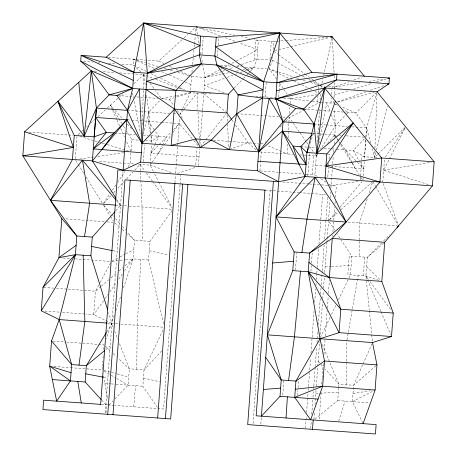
<?xml version="1.0" encoding="UTF-8"?>
<svg xmlns="http://www.w3.org/2000/svg" width="457" height="457" viewBox="0 0 457 457"><rect width="100%" height="100%" fill="white"/><g stroke="black" fill="none" stroke-linecap="round" stroke-linejoin="round"><path stroke-width="0.34" stroke-dasharray="2.29 1.71" d="M136.689 369.37L137.289 325.304L140.853 259.456M346.263 384.76L346.572 362.018M346.583 361.304L346.863 340.694M142.333 124.835L143.784 74.668L142.773 73.748M374.82 151.113L374.58 157.471L377.579 154.506M374.923 148.291L376.996 93.211M287.716 144.126L287.179 153.929L267.676 145.606M288.059 137.825L288.864 123.122M288.904 122.419L289.172 117.518L304.339 110.034M365.714 140.076L364.418 159.562M365.771 139.871L364.623 156.74L353.198 150.507L336.186 149.262M365.96 137.054L366.583 127.92L376.659 93.159M317.255 176.459L314.953 174.94L316.49 153.946M317.335 141.904L319.637 109.32M77.01 136.329L75.296 159.676L77.913 163.886M102.345 367.194L102.14 369.993L72.372 367.805M102.397 366.497L102.808 360.904M103.014 358.105L103.322 353.912M103.625 349.714L103.985 344.824L66.425 342.065M105.31 412.802L123.019 171.621M105.978 412.854L106.567 404.811M158.133 66.539L133.587 59.233L133.164 64.991L134.175 65.911M131.096 150.97L131.93 139.653L126.646 131.176M143.298 161.635L144.526 144.858M114.958 398.892L128.143 385.148L129.342 368.828L119.328 343.161M150.319 132.918L148.177 121.311L148.862 111.931L146.56 95.056M153.346 171.438L150.073 165.126L151.524 145.349M151.73 142.527L151.267 135.552M163.509 323.819L148.588 260.022L149.959 241.359L172.569 209.894M157.551 407.467L142.835 386.228L144.035 369.907L163.412 329.194M174.928 182.846L175.517 174.803M175.619 173.426L179.67 118.232M180.029 185.176L163.589 408.998L114.73 405.41M180.081 184.468L180.761 175.231M190.552 90L191.677 75.062M201.988 54.366L203.262 36.994M195.796 164.788L197.03 148.011M198.367 165.702L199.6 148.856M202.565 109.977L204.999 77.467L200.554 52.167M217.492 56.2L217.949 49.95M218.303 45.083L218.869 37.44M250.807 70.818L253.738 67.767L257.005 59.102L258.388 40.342L254.235 39.445M265.169 96.781L266.208 82.671M259.879 170.895L260.496 162.509M260.547 161.812L261.267 152.027M269.99 59.359L271.315 41.296M276.645 79.244L269.287 68.91L272.561 60.244L272.806 56.897M273.349 49.527L273.937 41.484L276.074 41.319M253.052 423.57L270.167 190.512M278.673 97.067L279.09 91.423M279.141 90.715L279.655 83.66M260.821 424.222L261.364 416.853M289.475 113.347L289.938 107.098M290.189 103.625L290.549 98.758L289.321 97.038M282.752 395.077L283.797 380.887M295.445 270.11L296.713 252.83M307.841 176.002L309.503 153.403M310.075 143.304L313.445 133.444L313.593 131.433M317.981 95.696L317.512 102.042L320.134 102.237L304.968 109.72M318.186 92.874L318.655 86.522M312.331 174.751L313.713 155.877M297.501 395.448L297.867 390.478M298.073 387.639L298.541 381.252L295.919 381.064M320.283 100.209L320.734 94.125M321.231 87.361L321.328 86.013L319.609 84.756M310.92 271.247L311.326 265.717M311.525 262.952L312.24 253.275M305.447 428.135L306.333 416.053M306.596 412.5L308.007 393.317M308.212 390.472L309.52 372.712M309.726 369.867L310.611 357.791M310.977 352.815L312.074 337.894M312.125 337.18L314.165 309.469M314.684 302.368L315.673 288.864M315.936 285.311L316.147 282.472M316.353 279.627L316.77 273.943M316.821 273.235L317.187 268.259M317.238 267.551L318.649 248.362M318.963 244.101L320.734 219.943M320.791 219.234L322.613 194.362M330.965 103.031L331.331 98.095M331.588 94.565L331.948 89.629M331.999 88.921L332.159 86.807M327.8 176.796L328.474 167.599M328.68 164.771L328.783 163.355M329.097 159.11L329.463 154.158L328.149 154.06M333.736 101.197L333.587 103.225L320.346 102.254M333.987 97.815L334.581 89.703M334.633 89.029L334.535 82.054M310.691 428.517L311.268 420.703M311.737 414.305L312.782 400.098M312.988 397.253L313.405 391.569M313.616 388.724L313.77 386.593M313.822 385.885L315.181 367.411M315.233 366.703L316.695 346.806M317.004 342.544L317.844 331.171M318.312 324.778L320.294 297.775M320.557 294.222L321.025 287.83M321.231 284.985L322.225 271.487M322.276 270.778L324.156 245.198M324.624 238.8L325.984 220.325M326.035 219.617L327.703 196.881M313.913 419.332L314.427 412.3M314.999 404.571L316.078 389.838M316.335 386.354L317.764 366.845M317.815 366.148L319.626 341.528M320.146 334.438L322.499 302.408M322.762 298.849L323.333 291.023M323.545 288.173L324.379 276.788M324.693 272.515L326.881 242.718M326.932 242.01L327.143 239.177M327.195 238.468L328.446 221.451M328.497 220.742L329.983 200.514M330.188 197.727L330.588 192.254M330.885 188.233L332.485 166.451L363.743 168.742L359.876 162.058M332.69 163.652L333.199 156.671M333.507 152.478L333.867 147.588M334.124 144.092L334.433 139.905M334.638 137.111L335.478 125.635L334.061 108.829M319.209 419L321.14 392.706M321.768 384.183L322.185 378.499M322.236 377.785L323.282 363.578M323.956 354.341L325.001 340.128M325.315 335.866L327.138 310.994M327.349 308.155L328.183 296.787M328.446 293.234L329.434 279.73M332.622 236.389L332.725 234.967M332.93 232.127L334.758 207.255M335.021 203.702L335.227 200.863M335.489 197.31L336.323 185.942L321.414 184.845M314.947 419.149L337.717 400.538L338.614 388.301M338.666 387.622L338.917 384.217L329.646 362.115M360.293 179.852L362.001 156.545L377.419 157.676M365.891 137.3L366.583 127.92L355.952 112.993L341.253 106.572M362.915 180.041L363.172 176.511M363.224 175.808L364.366 160.27M362.801 423.022L352.416 401.617L353.615 385.297L362.784 364.583M363.315 275.788L364.686 257.125M382.766 182.257L384.48 158.91M199.92 144.675L202.508 110.685M133.724 406.804L135.489 385.691M191.94 72.229L192.328 67.973M192.654 64.431L194.019 49.545M194.282 46.711L194.476 44.586M194.545 43.878L195.259 36.08M195.322 35.372L195.973 28.283M346.983 339.991L348.205 332.97M348.325 332.273L358.202 275.417M304.248 155.186L316.335 156.071L316.747 153.992M318.797 143.601L326.864 102.734L330.308 111.891M321.945 83.243L322.871 79.09M323.642 75.628L331.965 38.251M143.378 134.284L148.862 111.931L161.07 99.226M375.797 152.638L374.58 157.471L371.604 146.474M376.494 149.879L387.473 106.39M338.694 421.171L345.064 401.08M367.194 198.909L359.413 223.016L359.493 240.588M369.136 192.883L372.815 181.503L375.317 185.816M114.313 315.353L106.138 338.803M115.878 310.646L120.579 296.53M123.493 287.79L133.118 258.885L134.489 240.222L127.52 232.27M363.069 363.938L371.952 343.875M199.006 156.94L150.953 153.118L154.734 144.989M155.026 144.361L158.808 136.232L155.534 131.645M320.443 337.432L330.245 316.998M331.474 314.439L335.764 305.499M338.517 299.752L348.628 278.679M348.931 278.039L350.462 274.846L351.833 256.183L337.443 234.327M182.412 109.154L179.967 114.216L183.194 119.66M182.714 108.52L190.358 92.708L203.805 93.696L212.922 93.879M158.145 153.643L162.206 145.537M162.515 144.915L166.582 136.803L171.466 131.725M428.323 184.594L383.646 170.227L389.056 159.533M389.375 158.905L404.965 128.08M98.769 285.019L95.45 291.2L93.731 314.65L111.628 323.419L113.17 327.366M100.094 282.552L111.034 262.158M106.767 331.885L111.874 323.436L108.515 312.611M315.119 154.346L316.335 156.071L317.461 154.283M321.968 147.12L335.478 125.635L345.732 114.964M385.325 157.019L405.205 127.412M103.311 203.594L110.417 193.031M110.811 192.448L111.999 190.689M112.393 190.101L115.947 184.822M117.523 182.474L125.029 171.335M128.189 166.639L130.159 163.709L131.045 151.678L126.178 140.693M138.694 164.314L150.073 165.126L151.684 162.829M152.09 162.252L163.835 145.555M164.24 144.978L171.552 134.575M173.18 132.262L179.275 123.596L193.345 140.065M103.579 300.712L93.731 314.65L85.933 314.079M105.219 298.387L108.092 294.319M109.731 291.994L116.706 282.123M118.757 279.216L122.447 273.989M124.498 271.087L133.118 258.885L148.588 260.022M200.583 146.389L205.416 140.259M205.856 139.705L226.084 114.067M183.571 109.789L179.967 114.216L176.288 109.046M184.017 109.234L197.081 93.199L197.864 109.423M329.423 219.663L336.855 211.014M340.105 207.232L361.933 181.829M316.335 156.071L317.724 154.495M327.412 143.435L334.792 135.015L338.877 140.756M115.821 210.746L120.534 205.473L116.346 198.846M161.704 350.885L144.035 369.907L129.342 368.828L118.472 358.539M103.882 203.142L110.645 195.916M113.542 192.82L115.478 190.752M117.895 188.17L124.173 181.458M126.589 178.876L132.867 172.163M134.804 170.095L140.116 164.417L144.749 170.747M150.953 153.118L166.582 136.803L150.987 135.66M109.103 404.999L113.005 400.926M173.414 129.691L179.275 123.596L172.9 123.127M234.201 88.092L242.993 78.947M243.478 78.438L246.409 75.388M246.9 74.879L248.362 73.36M248.854 72.852L250.316 71.326M265.243 142.418L266.22 141.402M279.89 127.172L281.358 125.646M283.797 123.11L285.265 121.585M285.751 121.076L289.172 117.518L292.817 122.699M312.468 134.461L313.445 133.444M346.223 114.456L348.177 112.422L343.51 109.48M364.429 138.819L353.198 150.507L359.522 161.452M381.698 242.85L367.308 257.32L365.937 275.982L369.302 309.989M383.68 240.856L389.632 234.869M376.551 92.303L355.952 112.993L343.904 112.108M378.082 154.009L405.102 127.314M78.107 134.672L81.232 131.81M81.757 131.336L82.797 130.382M86.447 127.052L87.487 126.098M90.617 123.241L94.788 119.431M97.912 116.575L105.213 109.909M107.298 108.001L118.734 97.552M119.254 97.078L122.887 93.759M133.821 83.768L143.784 74.668L153.095 78.278M108.338 57.382L158.659 61.078L183.623 38.268M184.142 37.794L187.781 34.469M189.866 32.567L196.104 26.866M329.566 219.8L338.106 212.231M340.773 209.872L372.815 181.503M375.894 365.794L353.615 385.297L338.917 384.217L325.247 369.096M383.64 243.198L367.308 257.32L349.211 255.989L347.84 274.657L365.937 275.982L379.173 280.495M100.831 286.585L95.45 291.2L67.813 289.172M101.368 286.122L108.903 279.661M111.057 277.816L116.975 272.738M119.128 270.887L122.893 267.659M125.047 265.808L133.118 258.885L125.401 259.827M105.875 349.576L110.211 346M145.435 140.642L151.833 141.11L158.808 136.232M111.994 261.204L119.471 257.211M120.094 256.88L125.075 254.212M125.698 253.881L133.804 249.556M220.057 69.544L204.999 77.467L191.546 76.479M220.685 69.213L221.936 68.55M225.073 66.899L228.837 64.917M231.973 63.266L235.738 61.284M236.366 60.952L257.697 49.722L239.154 42.844M352.416 401.617L373.849 390.678M328.406 86.533L334.781 87.001L349.222 81.712M353.815 80.026L361.693 77.142M224.404 78.358L204.405 85.579L225.015 92.994M227.072 77.399L233.07 75.228M235.738 74.268L237.069 73.788M240.405 72.583L242.404 71.858M245.066 70.898L246.403 70.418M247.071 70.172L253.738 67.767L247.471 69.013M221.668 71.583L204.999 77.467L221.708 74.143M222.336 71.349L225.004 70.407M230.339 68.521L233.67 67.345M237.006 66.168L241.005 64.751M241.673 64.517L257.005 59.102M229.528 149.41L248.225 142.801L256.474 150.37M337.592 101.82L365.617 91.977M370.284 90.337L385.634 84.945M177.573 173.449L195.642 167.291M160.83 98.666L169.336 99.289L174.083 97.804M176.796 96.953L190.358 92.708L189.084 92.091M334.181 95.113L347.817 90.892M353.267 89.206L371.672 83.505M376.442 82.032L386.668 78.867M337.729 102.14L374.294 92.525M274.64 50.538L278.107 49.71M278.804 49.55L289.915 46.911M290.606 46.745L328.8 37.691M175.956 95.713L161.561 98.718L155.631 90.703M176.642 95.57L190.358 92.708L188.358 91.931M222.405 74.005L229.368 72.617M236.332 71.235L239.811 70.538M243.29 69.847L244.684 69.567M383.646 170.227L431.345 162.309M334.781 87.001L359.985 82.854M369.085 81.357L384.491 78.827M353.015 393.46L370.273 390.786M283.46 98.238L290.549 98.758L316.518 94.77M358.025 181.48L331.079 185.553L328.777 184.04M79.529 159.07L94.353 156.945M97.878 156.437L124.692 152.592M112.068 261.455L124.698 259.913M276.782 41.261L285.322 40.582M286.031 40.53L327.292 37.257M325.11 266.819L330.742 266.54M331.445 266.505L351.147 265.517M315.821 393.323L338.317 392.38M315.644 165.508L324.767 166.017M331.079 166.371L332.485 166.451M133.718 163.96L97.804 161.332M273.937 41.484L255.766 40.153L254.383 58.907L271.144 60.141M220.383 65.317L231.762 66.156M236.726 66.516L241.684 66.882M245.192 67.139L266.46 68.704M83.551 61.347L92.765 62.021M98.438 62.438L99.855 62.54M108.36 63.169L116.152 63.74M121.825 64.157L133.164 64.991L146.508 71.458M320.123 85.922L324.87 86.27M94.171 71.024L97.712 71.286M103.385 71.703L115.432 72.589M119.683 72.897L143.784 74.668L146.32 78.101M255.817 96.21L261.49 96.627M262.198 96.678L275.662 97.667M117.598 95.49L133.918 96.69M136.734 96.895L158.013 98.455M303.505 109.143L330.457 111.12M333.273 111.325L343.213 112.056M236.72 113.667L279.25 116.792M282.792 117.049L285.625 117.26M127.52 110.36L143.195 111.514M143.818 111.559L169.336 113.433M173.586 113.747L176.425 113.953M314.136 124.064L319.18 124.435M319.803 124.481L325.555 124.904M326.184 124.95L347.446 126.515M351.696 126.823L355.243 127.086M355.952 127.137L366.583 127.92L370.861 143.727M126.829 119.74L131.165 120.06M131.793 120.105L160.847 122.242M161.561 122.293L172.192 123.07M312.822 133.398L336.838 135.163M339.671 135.369L341.088 135.478M346.046 135.838L363.766 137.14M114.844 133.004L124.784 133.735M125.475 133.787L135.415 134.518M143.19 135.089L148.171 135.455M213.453 140.248L258.119 143.527M260.941 143.732L263.775 143.944M300.752 146.657L307.15 147.125M307.835 147.177L315.656 147.754M319.883 148.062L321.322 148.171M324.139 148.376L330.52 148.845M331.228 148.896L335.501 149.21M28.871 132.084L67.853 134.946M68.561 134.998L72.812 135.312M131.93 139.653L139.037 140.173M259.953 151.93L293.091 154.363M300.203 154.889L303.756 155.146M260.187 170.918L278.193 172.243M278.901 172.295L303.082 174.071M305.927 174.277L314.953 174.94M282.792 182.012L309.063 183.937M309.338 183.96L319.032 184.668M265.34 190.158L292.777 192.174M293.046 192.191L298.729 192.608M299.444 192.66L327.206 194.699M115.615 205.113L123.556 205.696M124.27 205.747L128.543 206.061M129.251 206.113L172.98 209.323M348.171 222.188L397.139 225.787M66.048 218.886L104.316 221.696M107.155 221.908L112.822 222.325M149.959 241.359L134.489 240.222L127.56 234.133M63.175 257.999L70.258 258.519M75.222 258.885L109.948 261.433M43.712 287.402L53.635 288.133M56.474 288.338L67.105 289.121M44.826 311.057L59.713 312.154M62.546 312.359L85.225 314.028M107.378 323.105L119.951 324.03M120.642 324.082L164.32 327.286M52.955 341.076L65.717 342.013M53.943 366.451L71.663 367.754M104.813 383.434L110.468 383.851M111.177 383.903L115.415 384.211M116.124 384.268L142.835 386.228M337.717 400.538L369.804 402.897M101.62 404.451L107.681 404.896M107.978 404.913L114.027 405.359M290.549 98.758L311.68 101.243M312.388 101.328L320.134 102.237M103.716 377.259L107.858 378.048M113.005 250.722L117.152 251.55M201.64 28.066L234.858 35.252M241.085 36.6L249.391 38.399M143.435 378.07L159.636 381.749M149.273 250.687L168.245 255.086M104.185 370.53L111.005 372.324M111.685 372.501L116.461 373.757M117.146 373.94L128.743 376.991M164.274 68.367L166.999 69.178M170.41 70.189L174.5 71.406M177.91 72.423L190.181 76.073M79.798 136.437L94.148 140.705M94.828 140.905L98.929 142.127M99.615 142.327L101.665 142.938M102.345 143.144L106.447 144.361M107.132 144.566L128.314 150.867M278.073 71.795L269.287 68.91L288.338 78.25M278.747 72.017L293.617 76.907M296.319 77.793L299.701 78.907M303.082 80.015L306.458 81.123M310.514 82.46L317.946 84.899M150.073 165.126L172.883 173.186M199.418 28.094L220.611 35.96M225.244 37.68L235.841 41.61M155.757 79.307L178.379 88.07M179.047 88.327L183.703 90.132M335.507 104.065L336.78 104.619M133.587 59.233L154.449 68.459M161.618 71.623L166.182 73.646M169.438 75.085L184.434 81.712M185.085 82.003L190.952 84.596M158.659 61.078L163.817 63.494M169.621 66.214L173.489 68.024M176.071 69.23L178.007 70.138M180.584 71.343L190.255 75.879M150.959 73.611L157.945 76.999M160.487 78.233L179.555 87.47M180.189 87.778L185.274 90.24M290.88 79.495L293.423 80.74M294.057 81.049L299.135 83.54M301.677 84.785L308.029 87.898M310.571 89.144L311.84 89.766M315.016 91.32L320.094 93.811M272.561 60.244L276.936 62.558M277.559 62.889L300.072 74.782M302.568 76.102L305.699 77.753M308.823 79.404L310.697 80.398M313.199 81.717L318.826 84.688M319.454 85.019L321.328 86.013M103.95 371.05L110.605 374.929M111.211 375.277L116.049 378.099M116.649 378.453L128.143 385.148M334.17 103.59L337.672 105.801M320.711 178.733L326.469 182.52M273.823 51.281L277.827 54.212M278.399 54.629L304.728 73.88M305.299 74.297L309.309 77.227M311.6 78.901L319.037 84.339M203.805 93.696L225.889 112.056M114.776 222.896L121.699 228.986M122.23 229.454L125.429 232.259M136.197 67.756L140.75 71.903M105.538 346.292L111.228 351.679M113.302 353.638L116.404 356.58M366.623 266.648L380.807 280.415M341.333 144.201L345.423 149.936L356.808 161.629M357.305 162.138L363.743 168.742M101.654 400.103L105.898 404.765M318.175 361.276L323.362 367.011M112.428 109.669L110.423 105.144L113.239 108.303M115.118 110.405L123.567 119.871M127.326 124.076L131.553 128.811M103.842 205.239L112.199 214.779M112.662 215.31L113.593 216.367M115.45 218.492L120.557 224.318M122.413 226.438L125.664 230.151M193.802 140.596L199.246 146.977M116.404 200.56L120.534 205.473M150.13 83.26L153.94 88.412M368.456 279.404L365.937 275.982L367.314 279.238M370.136 281.689L391.129 310.217M146.434 173.049L152.335 181.109M152.758 181.686L172.14 208.169M279.507 83.26L283.597 89.001M284.008 89.578L287.276 94.165M231.87 119.837L233.915 122.71M235.549 125.007L248.225 142.801M169.336 99.289L173.831 105.601M148.177 121.311L155.123 131.068M293.223 123.27L299.712 132.479M300.118 133.056L306.201 141.687M306.607 142.258L307.824 143.989M309.446 146.291L313.496 152.044M329.274 221.925L334.718 230.191M110.423 105.144L121.739 123.304M123.253 125.726L125.138 128.754M78.284 164.491L83.882 173.511M86.122 177.116L102.539 203.576M103.648 205.353L110.223 215.95M110.588 216.538L113.142 220.662M334.792 135.015L338.483 141.03M338.854 141.63L340.334 144.041M340.699 144.641L351.781 162.692M352.147 163.298L359.168 174.728M360.647 177.139L362.492 180.149M195.396 140.242L196.116 141.453M375.671 186.433L398.207 225.272M345.423 149.936L352.101 162.469M352.433 163.098L355.106 168.107M154.655 173.963L158.579 181.538M158.91 182.172L171.998 207.427M112.713 110.314L116.724 119.363M117.009 120.008L119.591 125.829M120.734 128.411L124.458 136.814M367.588 279.89L380.784 311.131M381.058 311.783L390.684 334.564M322.288 344.561L329.377 361.464M114.707 331.319L117.786 339.214M331.296 114.507L335.478 125.635M383.252 183.6L398.076 224.547M103.339 376.042L107.995 399.435M132.564 93.119L133.524 97.981M134.209 101.46L140.51 133.433M150.827 135.649L151.833 141.11M196.35 28.271L197.71 36M197.835 36.703L199.069 43.735M143.784 74.668L145.412 86.619M148.862 111.931L150.987 132.776M369.37 310.697L371.684 334.078M371.752 334.787L372.455 341.87M227.072 115.067L227.403 121.419M227.546 124.241L228.786 148.234M332.342 38.279L334.073 72.874M334.216 75.702L334.393 79.232M198.001 112.245L199.532 143.978M140.116 164.417L142.064 207.055L142.224 240.788M359.499 241.29L359.573 256.748"/><path stroke-width="0.69" d="M216.247 37.251L214.864 56.005L216.841 65.06L263.638 81.774L277.085 82.763L311.874 72.326L389.393 78.021L388.97 83.774L336.523 79.924L324.607 87.944L314.136 124.064L306.933 152.501L305.167 176.511L276.045 216.892L294.142 251.944L292.771 270.613L267.385 334.855L281.226 379.984L280.027 396.305L261.41 416.184L283.032 121.785L275.897 98.986L279.827 33.013L216.247 37.251L200.692 36.109L143.658 23.016L106.213 57.222L133.855 72.246L147.308 73.234L201.286 63.917L217.589 65.111M286.036 417.989L287.373 396.842M200.692 36.109L199.315 54.869L201.286 63.917L175.894 90.343L171.169 145.412L195.779 138.951L211.368 140.093L229.488 149.696L236.72 113.667L238.097 94.907L263.038 89.886L216.841 65.06L238.097 94.907L262.444 97.998L275.897 98.986L324.607 87.944L377.054 91.8L434.15 161.847L432.385 185.902L305.167 176.511L278.633 181.703L257.257 170.707L263.638 81.774L279.827 33.013L215.555 46.631L263.638 81.774L214.864 56.005L199.315 54.869L147.308 73.234L140.625 162.138L123.116 170.284L92.377 160.887L22.85 155.826L24.615 131.77L91.331 70.818L132.661 88.469L146.114 89.458L175.894 90.343L228.34 94.193L233.716 88.601M106.892 323.07L59.181 319.569L41.284 310.8L43.004 287.35L58.919 257.685L61.792 218.577L22.85 155.826L73.354 147.445L57.976 101.294L84.191 136.146L96.416 108.081L109.114 94.867L132.661 88.469L133.855 72.246L143.658 23.016L332.273 36.863L364.32 76.176M59.181 319.569L51.538 340.968L49.693 366.137L56.651 401.149L70.447 380.909L71.646 364.595L59.181 319.569L75.422 254.652L76.793 235.983L50.464 200.326L72.469 159.47L74.234 135.415L57.976 101.294M123.116 170.284L127.52 110.36L132.661 88.469L116.889 95.439L109.114 94.867L91.331 70.818L80.718 61.135L81.14 55.383L106.652 57.256M115.969 198.241L92.377 160.887L96.416 108.081L91.331 70.818L84.191 136.146L78.747 82.317M107.675 309.909L90.897 255.783L92.268 237.12L114.878 211.802M101.18 399.589L85.145 381.989L86.344 365.669L106.401 332.485M100.654 404.376L117.872 169.901L278.633 181.703M107.743 414.328L124.961 179.847L265.34 190.158M112.988 414.71L130.205 180.235M157.659 417.995L174.877 183.514M165.434 418.566L182.651 184.085M187.896 184.468L170.678 418.949L42.941 409.569L43.632 400.189L100.974 404.399M231.459 119.266L226.963 112.948L228.34 94.193M264.923 190.129L247.705 424.604L375.437 433.984L376.128 424.604L256.166 415.796L273.389 181.32M313.988 126.075L314.136 124.064L303.505 109.143L275.897 98.986L336.523 79.924L336.946 74.171L277.085 82.763M432.385 185.902L384.691 242.29L381.818 281.398L393.231 313.068L391.512 336.518L339.06 332.667L320.077 338.728L324.51 361.013L322.659 386.182L310.657 419.8L294.719 397.379L295.919 381.064L320.077 338.728L308.247 271.744L309.618 253.081L346.115 222.039L325.07 178.019L326.841 153.963L353.152 122.967L316.884 153.232L314.136 124.064M312.502 429.363L313.188 419.983M292.771 270.613L308.247 271.744L339.06 332.667L340.785 309.218L329.371 277.548L332.245 238.434L379.938 182.052L381.704 157.991L324.607 87.944L303.505 109.143M363.104 423.65L375.106 390.038L376.956 364.869L372.524 342.579L267.385 334.855M74.234 135.415L94.142 136.877L96.416 108.081L127.6 110.365M300.506 271.178L294.417 336.843L288.573 380.521M324.607 87.944L316.884 153.232L335.375 101.157M78.998 365.132L84.842 321.454L83.163 255.217M84.534 236.555L89.618 203.199L82.426 160.178L50.464 200.326L115.615 205.113M301.877 252.515L306.967 219.16L315.119 177.265L346.115 222.039L276.045 216.892L315.119 177.265M101.9 149.513L114.13 132.953L126.829 119.74L142.007 143.27L258.645 151.833L269.167 98.495L283.032 121.785L314.216 124.07M326.841 153.963L306.933 152.501L308.281 148.559M142.007 143.27L127.52 110.36L139.391 88.966L142.007 143.27L174.517 109.097L226.963 112.948M41.284 310.8L75.422 254.652L90.897 255.783M379.938 182.052L325.955 165.994L353.152 122.967M141.316 152.707L93.262 148.879L106.355 132.381L114.153 132.953M262.444 97.998L236.72 113.667L258.645 151.833L283.032 121.785L295.73 108.572L304.236 109.194M92.377 160.887L126.829 119.74M236.72 113.667L211.328 140.093L200.326 147.554L195.779 138.951L174.517 109.097L146.114 89.458M311.491 135.478L300.752 146.657L292.971 146.086L282.346 131.159L258.645 151.833M43.004 287.35L75.422 254.652L58.919 257.685L76.108 245.318M397.076 227.386L398.561 225.889M104.79 350.473L86.344 365.669L71.646 364.595L51.538 340.968M93.262 148.879L114.13 132.953M377.054 91.8L388.97 83.774L387.633 84.242M294.719 397.379L322.659 386.182L375.106 390.038M94.142 136.877L106.355 132.381L95.724 117.455L127.623 119.797M201.286 63.917L146.708 81.346L175.894 90.343M372.524 342.579L391.512 336.518M388.027 78.444L389.393 78.021L387.993 78.25M276.491 90.874L336.946 74.171M330.885 37.194L332.273 36.863L330.851 36.977M325.955 165.994L381.704 157.991L434.15 161.847M295.319 389.221L322.659 386.182M272.663 262.969L293.457 261.278M263.375 389.473L280.627 388.142M257.954 161.27L306.053 164.509L300.752 146.657L306.933 152.501M312.108 133.347L282.346 131.159L305.167 176.511M140.625 162.138L257.257 170.707M384.691 242.29L332.245 238.434L309.618 253.081L294.142 251.944M92.268 237.12L76.793 235.983L61.792 218.577M393.231 313.068L340.785 309.218L308.247 271.744L329.371 277.548L381.818 281.398M376.956 364.869L324.51 361.013L295.919 381.064L281.226 379.984L265.728 357.425M52.366 379.584L85.145 381.989M280.027 396.305L318.049 399.092M85.745 373.832L103.025 377.128M91.583 246.454L112.313 250.585M196.104 26.866L197.487 27.163M71.046 372.752L49.693 366.137L70.447 380.909M133.855 72.246L81.14 55.383L133.261 80.358M24.615 131.77L73.354 147.445M275.897 98.986L295.73 108.572M80.718 61.135L132.661 88.469M308.932 262.415L329.371 277.548M82.426 160.178L115.941 200.012M279.827 33.013L311.874 72.326M116.889 95.439L127.52 110.36M306.053 164.509L292.971 146.086L298.861 163.977M77.799 381.452L81.277 402.954M200.006 45.489L147.308 73.234L143.658 23.016L200.006 45.489"/></g></svg>
